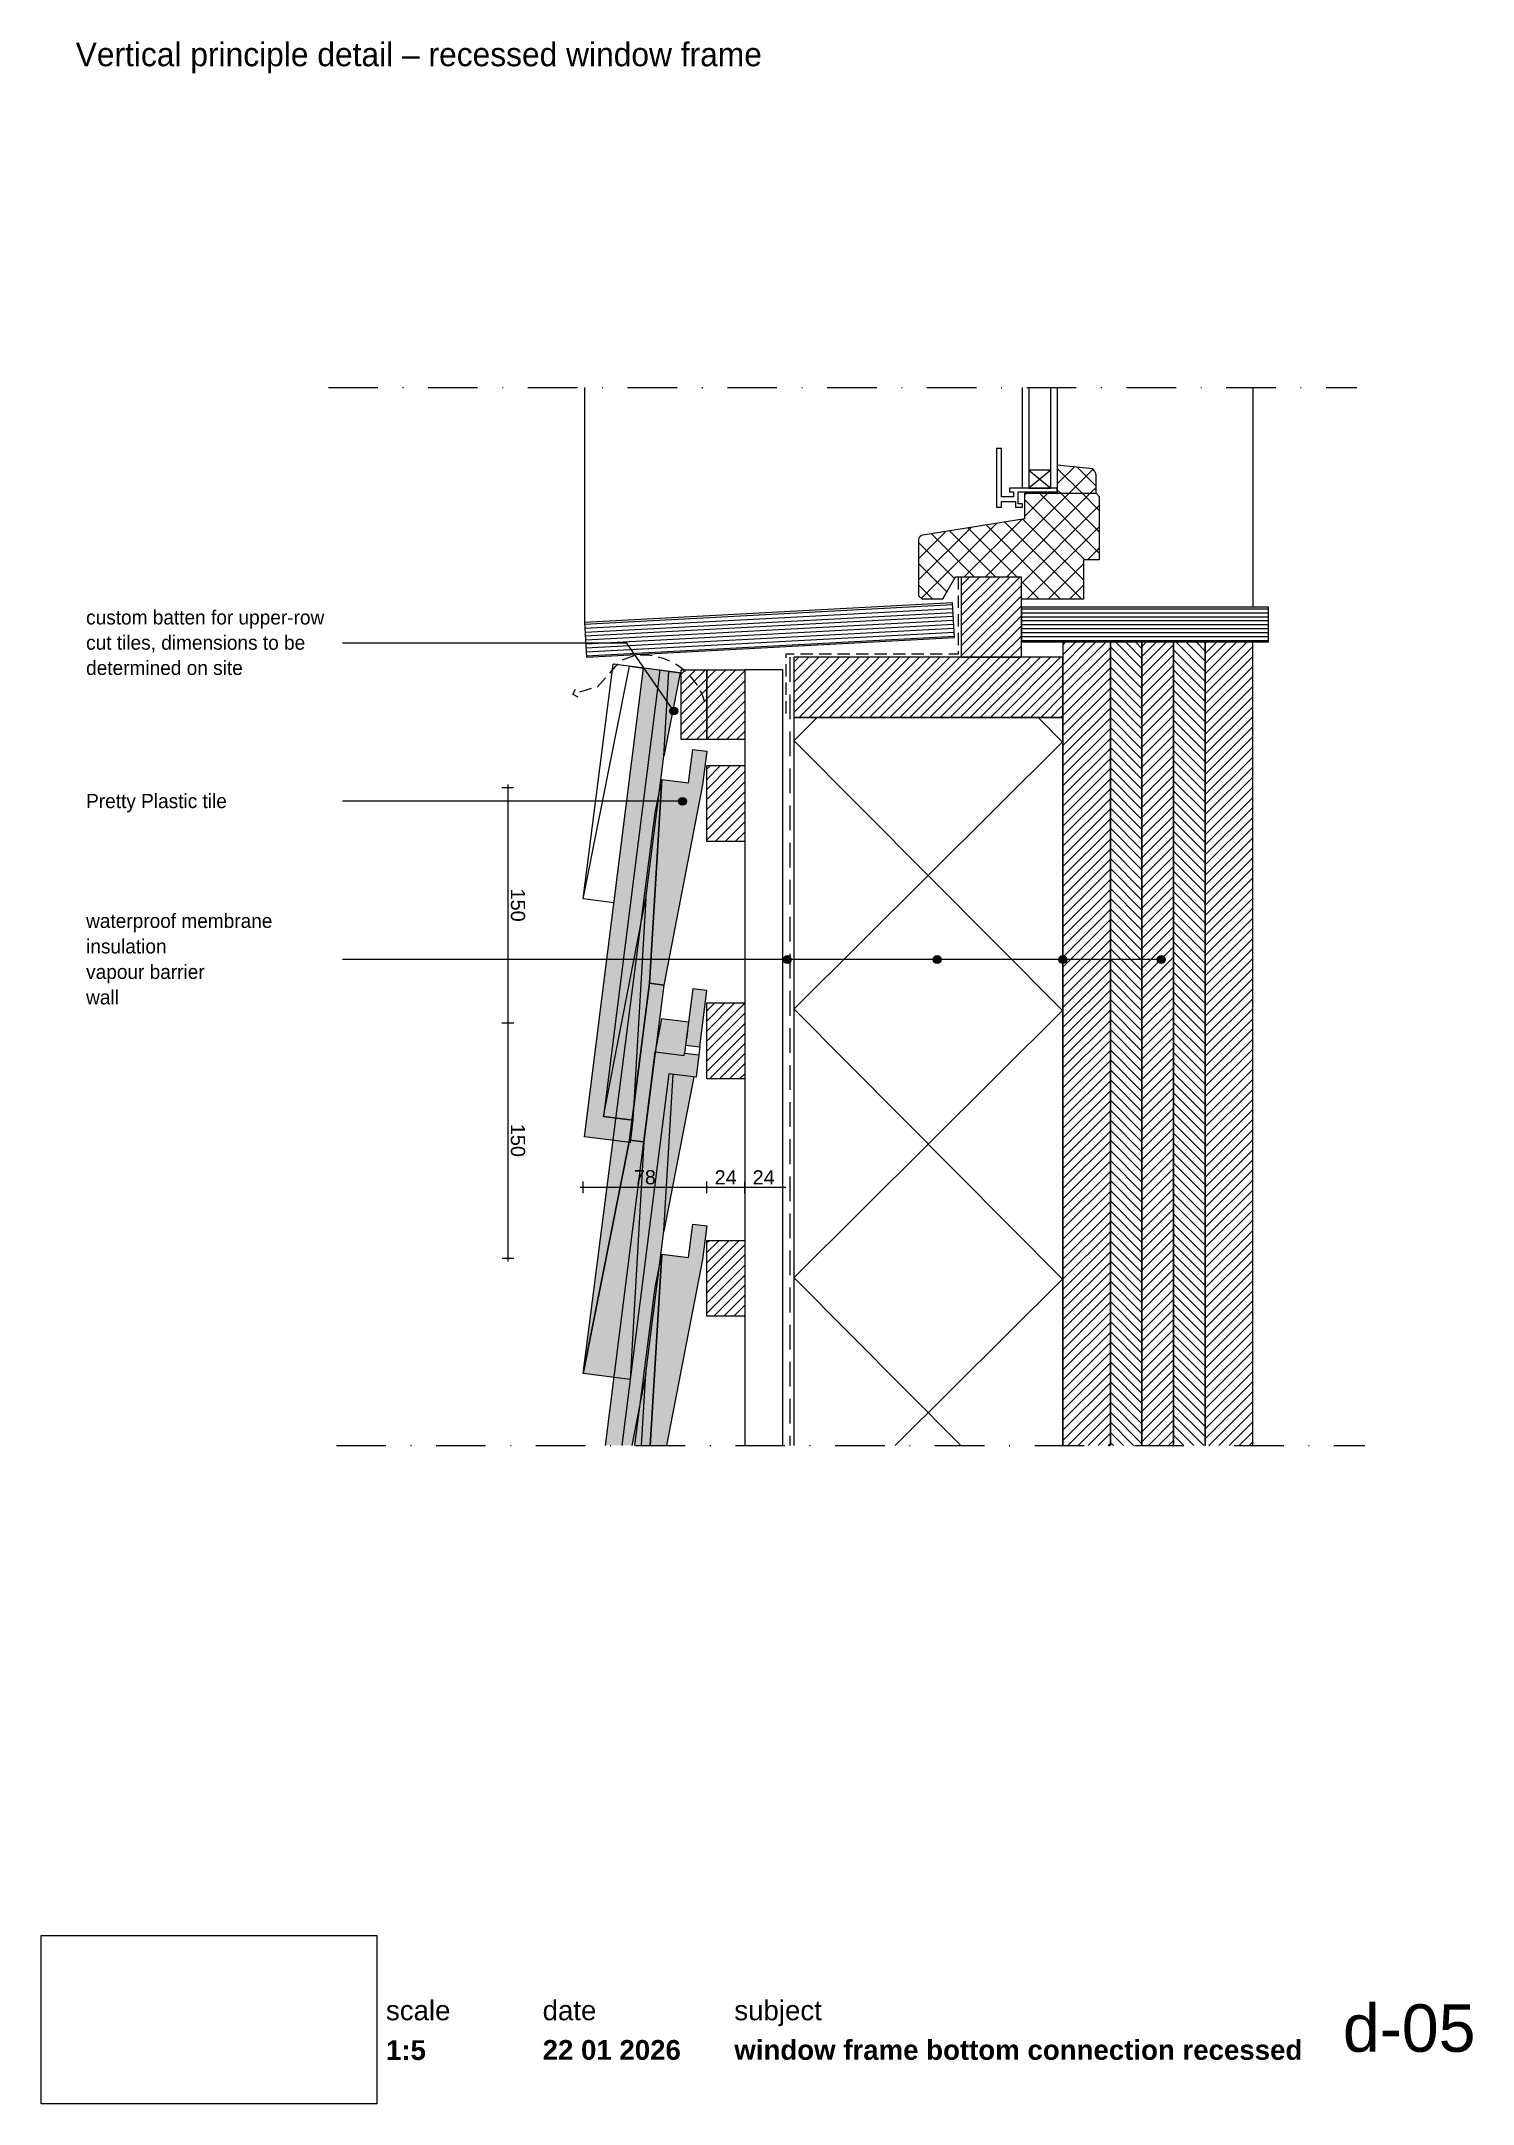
# Paper-space layout 'd-05 window frame bottom connection recessed' of a CAD drawing. Header units: millimetres. Extents: x 14 to 195, y 11 to 272.
import ezdxf
from ezdxf.xclip import XClip

# ---------------------------------------------------------------- set-up
doc = ezdxf.new("R2010")
doc.units = ezdxf.units.MM
doc.header["$MEASUREMENT"] = 0
doc.header["$XCLIPFRAME"] = 0
for name, pattern in [('B0302', [12.51, 6.26, -3.125, 0, -3.125]), ('B0701', [2.3412, 1.56, -0.7812]), ('B0703', [4.687, 3.125, -1.562]), ('Wipeout_Contour', [1000, 0, -1000])]:
    doc.linetypes.add(name, pattern=pattern)
for name, color, linetype in [('#01', 7, 'Continuous'), ('00 tegels', 7, 'Continuous'), ('Dim - 1_50_100', 7, 'Continuous'), ('Info - 1_50_100', 7, 'Continuous'), ('Info - 1_5_10', 7, 'Continuous'), ('Info - Nederlands', 7, 'Continuous')]:
    doc.layers.add(name, color=color, linetype=linetype)
doc.styles.add('GENERATED_STYLE_1', font='HelveticaNeue.ttc')
doc.styles.add('GENERATED_STYLE_2', font='HelveticaNeue.ttc')
doc.styles.add('GENERATED_STYLE_3', font='Helvetica.ttc')
doc.styles.add('GENERATED_STYLE_4', font='')
doc.styles.get('GENERATED_STYLE_4').set_extended_font_data('Work Sans')
picture_1 = doc.add_image_def('image1.png', size_in_pixel=(317, 159))
pattern_1 = [(45, (-1318.6347, 23.3467), (-1.343503, 1.343503), []), (135, (-1318.6347, 23.3467), (1.343503, 1.343503), [])]
pattern_2 = [(45, (-1318.63465, 23.3467), (-0.6363961, 0.6363961), [])]
pattern_3 = [(315, (-1318.63465, 23.3467), (0.6363961, 0.6363961), [])]

# ---------------------------------------------------------------- blocks, each defined once
blk = doc.blocks.new('Drawing_1_1', base_point=(-200, 60))
at = {"color": 2, "linetype": 'Continuous', "lineweight": 0}
for s, insert, char_height, attachment_point, style in [('\\A1;{\\pql;\\fHelvetica Neue|b0|i0|c0|p0;\\W1.000000;date}', (77.08, 24.14), 2.5, 1, 'GENERATED_STYLE_1'), ('\\A1;{\\pql;\\fHelvetica Neue|b0|i0|c0|p0;\\W1.000000;subject}', (101.31, 24.14), 2.5, 1, 'GENERATED_STYLE_1'), ('\\A1;{\\pqr;\\fHelvetica Neue|b0|i0|c0|p0;\\W1.000000;d-05}', (195, 23.65), 6, 3, 'GENERATED_STYLE_1'), ('\\A1;{\\pql;\\fHelvetica Neue|b1|i0|c0|p0;\\W1.000000;1:5}', (57.28, 19.12), 2.5, 1, 'GENERATED_STYLE_2'), ('\\A1;{\\pql;\\fHelvetica Neue|b1|i0|c0|p0;\\W1.000000;22 01 2026}', (77.08, 19.14), 2.5, 1, 'GENERATED_STYLE_2'), ('\\A1;{\\pql;\\fHelvetica Neue|b1|i0|c0|p0;\\W1.000000;window frame bottom connection recessed}', (101.31, 19.14), 2.5, 1, 'GENERATED_STYLE_2')]:
    blk.add_mtext(s, dxfattribs=dict(at, insert=insert, char_height=char_height, attachment_point=attachment_point, style=style))
at = {"color": 254, "linetype": 'Wipeout_Contour', "lineweight": 0, "ltscale": 174.062972}
blk.add_wipeout([(13.71, 11.09), (56.11, 11.09), (56.11, 32.35), (13.71, 32.35)], dxfattribs=at)
at = {"color": 2, "linetype": 'Continuous', "lineweight": 0, "insert": (57.28, 24.14), "char_height": 2.5, "attachment_point": 1, "style": 'GENERATED_STYLE_1'}
blk.add_mtext('\\A1;{\\pql;\\fHelvetica Neue|b0|i0|c0|p0;\\W1.000000;scale}', dxfattribs=at)
at = {"color": 9, "lineweight": 0}
image = blk.add_image(picture_1, insert=(13.71, 11.09), size_in_units=(42.4, 21.27), dxfattribs=at)
image.set_boundary_path([(-0.5, -0.5), (316.5, 158.5)])
blk = doc.blocks.new('Drawing_2_1', base_point=(-1318.63, 23.35))
at = {"layer": '#01', "linetype": 'Continuous', "lineweight": 0, "true_color": 0x000000}
for points in [[(93.17, 187.13), (93.2, 186.94), (93.31, 186.78), (93.47, 186.67), (93.67, 186.63), (93.86, 186.67), (94.02, 186.78), (94.13, 186.94), (94.17, 187.13), (94.13, 187.32), (94.02, 187.48), (93.86, 187.59), (93.67, 187.63), (93.47, 187.59), (93.31, 187.48), (93.2, 187.32)], [(94.26, 175.71), (94.29, 175.52), (94.4, 175.36), (94.57, 175.25), (94.76, 175.21), (94.95, 175.25), (95.11, 175.36), (95.22, 175.52), (95.26, 175.71), (95.22, 175.9), (95.11, 176.06), (94.95, 176.17), (94.76, 176.21), (94.57, 176.17), (94.4, 176.06), (94.29, 175.9)], [(107.51, 155.71), (107.55, 155.52), (107.66, 155.36), (107.82, 155.25), (108.01, 155.21), (108.2, 155.25), (108.36, 155.36), (108.47, 155.52), (108.51, 155.71), (108.47, 155.9), (108.36, 156.06), (108.2, 156.17), (108.01, 156.21), (107.82, 156.17), (107.66, 156.06), (107.55, 155.9)], [(126.45, 155.71), (126.48, 155.52), (126.59, 155.36), (126.75, 155.25), (126.95, 155.21), (127.14, 155.25), (127.3, 155.36), (127.41, 155.52), (127.45, 155.71), (127.41, 155.9), (127.3, 156.06), (127.14, 156.17), (126.95, 156.21), (126.75, 156.17), (126.59, 156.06), (126.48, 155.9)], [(142.34, 155.71), (142.38, 155.52), (142.48, 155.36), (142.65, 155.25), (142.84, 155.21), (143.03, 155.25), (143.19, 155.36), (143.3, 155.52), (143.34, 155.71), (143.3, 155.9), (143.19, 156.06), (143.03, 156.17), (142.84, 156.21), (142.65, 156.17), (142.48, 156.06), (142.38, 155.9)], [(154.78, 155.71), (154.82, 155.52), (154.92, 155.36), (155.09, 155.25), (155.28, 155.21), (155.47, 155.25), (155.63, 155.36), (155.74, 155.52), (155.78, 155.71), (155.74, 155.9), (155.63, 156.06), (155.47, 156.17), (155.28, 156.21), (155.09, 156.17), (154.92, 156.06), (154.82, 155.9)]]:
    blk.add_hatch(color=18, dxfattribs=at).paths.add_polyline_path(points)
at = {"layer": '00 tegels', "linetype": 'Continuous', "lineweight": 0, "true_color": 0xe4e7e8}
for points in [[(89.85, 192.55), (82.38, 133.31), (88.14, 132.59), (88.49, 135.39), (84.79, 135.86), (91.9, 192.29)], [(97.84, 151.78), (96.05, 152.01), (95.15, 144.88), (96.94, 144.66)], [(91.3, 144.05), (85.03, 94.3), (87.11, 94.3), (93.04, 141.27), (96.47, 140.84), (96.82, 143.66), (95.03, 143.89), (94.99, 143.59)]]:
    blk.add_hatch(color=254, dxfattribs=at).paths.add_polyline_path(points)
at = {"layer": '00 tegels', "linetype": 'Continuous', "lineweight": 0, "true_color": 0xffffff}
for points in [[(88.49, 135.39), (90.14, 163.41), (92.53, 182), (94.46, 191.97), (91.9, 192.29), (84.79, 135.86)], [(88.14, 102.63), (89.88, 132.65), (92.39, 152.49), (97.31, 177.8), (97.85, 182.04), (96.05, 182.26), (95.52, 178.06), (92.13, 178.48), (91.29, 174.26), (82.21, 103.38)], [(88.73, 94.3), (92.74, 94.3), (97.31, 117.8), (97.85, 122.04), (96.05, 122.26), (95.52, 118.06), (92.13, 118.48), (91.29, 114.26)]]:
    blk.add_hatch(color=7, dxfattribs=at).paths.add_polyline_path(points)
at = {"layer": 'Info - 1_50_100', "linetype": 'Continuous', "lineweight": 0, "true_color": 0x000000}
h = blk.add_hatch(dxfattribs=at)
h.set_pattern_fill('310_Naaldhout__01__0001', color=18, style=0, pattern_type=2)
h.set_pattern_definition(pattern_2)
h.paths.add_polyline_path([(137.6, 204.05), (130, 204.05), (130, 193.92), (137.6, 193.92), (137.6, 201.25)])
h = blk.add_hatch(dxfattribs=at)
h.set_pattern_fill('325_Houtachtig_plaatmate_E0', color=18, style=0, pattern_type=2)
h.set_pattern_definition([(3.05803, (199.1372, 202.34393), (-0.0266737, 0.499288), [])])
h.paths.add_polyline_path([(129.13, 196.4), (128.9, 200.79), (82.38, 198.31), (82.62, 193.92)])
h = blk.add_hatch(dxfattribs=at)
h.set_pattern_fill('325_Houtachtig_plaatmate_E0', color=18, style=0, pattern_type=2)
h.set_pattern_definition([(0, (275.15334, 198.0472), (0, 0.5), [])])
h.paths.add_polyline_path([(168.84, 195.85), (168.84, 200.25), (137.6, 200.25), (137.6, 195.85)])
h = blk.add_hatch(dxfattribs=at)
h.set_pattern_fill('310_Naaldhout__01__0001', color=18, style=0, pattern_type=2)
h.set_pattern_definition(pattern_2)
h.paths.add_polyline_path([(148.84, 195.85), (142.84, 195.85), (142.84, 94.3), (148.84, 94.3)])
h = blk.add_hatch(dxfattribs=at)
h.set_pattern_fill('310_Naaldhout__02__0001', color=18, style=0, pattern_type=2)
h.set_pattern_definition(pattern_3)
h.paths.add_polyline_path([(152.84, 195.85), (148.84, 195.85), (148.84, 94.3), (152.84, 94.3)])
h = blk.add_hatch(dxfattribs=at)
h.set_pattern_fill('310_Naaldhout__01__0001', color=18, style=0, pattern_type=2)
h.set_pattern_definition(pattern_2)
h.paths.add_polyline_path([(156.84, 195.85), (152.84, 195.85), (152.84, 94.3), (156.84, 94.3)])
h = blk.add_hatch(dxfattribs=at)
h.set_pattern_fill('310_Naaldhout__02__0001', color=18, style=0, pattern_type=2)
h.set_pattern_definition(pattern_3)
h.paths.add_polyline_path([(160.84, 195.85), (156.84, 195.85), (156.84, 94.3), (160.84, 94.3)])
h = blk.add_hatch(dxfattribs=at)
h.set_pattern_fill('310_Naaldhout__01__0001', color=18, style=0, pattern_type=2)
h.set_pattern_definition(pattern_2)
h.paths.add_polyline_path([(166.84, 195.85), (160.84, 195.85), (160.84, 94.3), (166.84, 94.3)])
h = blk.add_hatch(dxfattribs=at)
h.set_pattern_fill('310_Naaldhout__01__0001', color=18, style=0, pattern_type=2)
h.set_pattern_definition(pattern_2)
h.paths.add_polyline_path([(108.84, 193.92), (108.84, 186.32), (142.84, 186.32), (142.84, 193.92)])
h = blk.add_hatch(dxfattribs=at)
h.set_pattern_fill('415_Isolatie_ruit_0001', color=18, style=0, pattern_type=2)
h.set_pattern_definition([(314.848, (108.837, 81.55), (16.9703, 16.8807), []), (224.848, (108.837, 81.55), (-16.9703, 17.0605), [])])
h.paths.add_polyline_path([(142.84, 186.32), (108.84, 186.32), (108.84, 94.3), (142.84, 94.3)])
at = {"layer": 'Info - 1_5_10', "linetype": 'Continuous', "lineweight": 0, "true_color": 0x99a3a6}
h = blk.add_hatch(dxfattribs=at)
h.set_pattern_fill('305_Loofhout__02__0001', color=253, style=0, pattern_type=2)
h.set_pattern_definition(pattern_1)
h.paths.add_polyline_path([(142.12, 214.65), (147.04, 214.65), (147.04, 216.62, 0.246914), (146.61, 217.72), (142.12, 218.19)])
h = blk.add_hatch(dxfattribs=at)
h.set_pattern_fill('305_Loofhout__02__0001', color=253, style=0, pattern_type=2)
h.set_pattern_definition(pattern_1)
h.paths.add_polyline_path([(124.64, 208.8), (124.64, 201.65), (125.04, 201.25), (127.64, 201.25), (129.24, 204.05), (137.6, 204.05), (137.6, 201.25), (145.44, 201.25), (145.44, 206.25), (147.44, 206.25), (147.44, 214.25), (147.04, 214.65), (138.04, 214.65), (138.04, 211.45), (125.12, 209.38, 0.340988)])
h = blk.add_hatch(dxfattribs=at)
h.set_pattern_fill('310_Naaldhout__01__0001', color=253, style=0, pattern_type=2)
h.set_pattern_definition(pattern_2)
h.paths.add_polyline_path([(94.6, 192.33), (94.6, 183.52), (97.84, 183.52), (97.84, 192.33)])
h = blk.add_hatch(dxfattribs=at)
h.set_pattern_fill('310_Naaldhout__01__0001', color=253, style=0, pattern_type=2)
h.set_pattern_definition(pattern_2)
h.paths.add_polyline_path([(97.84, 192.33), (97.84, 183.52), (102.64, 183.52), (102.64, 192.33)])
h = blk.add_hatch(dxfattribs=at)
h.set_pattern_fill('310_Naaldhout__01__0001', color=253, style=0, pattern_type=2)
h.set_pattern_definition(pattern_2)
h.paths.add_polyline_path([(97.84, 180.22), (97.84, 170.62), (102.64, 170.62), (102.64, 180.22)])
h = blk.add_hatch(dxfattribs=at)
h.set_pattern_fill('310_Naaldhout__01__0001', color=253, style=0, pattern_type=2)
h.set_pattern_definition(pattern_2)
h.paths.add_polyline_path([(97.84, 150.22), (97.84, 140.62), (102.64, 140.62), (102.64, 150.22)])
at = {"layer": 'Info - 1_5_10', "linetype": 'Continuous', "lineweight": 0, "true_color": 0xe9ebeb}
for points in [[(92.11, 148.22), (91.3, 144.05), (94.99, 143.59), (95.52, 147.79)], [(92.79, 141.3), (87.04, 94.3), (89.6, 94.3), (90.14, 103.39), (92.41, 121.4), (96.2, 140.87)]]:
    blk.add_hatch(color=254, dxfattribs=at).paths.add_polyline_path(points)
at = {"layer": 'Info - 1_5_10', "linetype": 'Continuous', "lineweight": 0, "true_color": 0x99a3a6}
h = blk.add_hatch(dxfattribs=at)
h.set_pattern_fill('310_Naaldhout__01__0001', color=253, style=0, pattern_type=2)
h.set_pattern_definition(pattern_2)
h.paths.add_polyline_path([(97.84, 120.22), (97.84, 110.62), (102.64, 110.62), (102.64, 120.22)])
at = {"layer": '#01', "color": 9, "linetype": 'Continuous', "lineweight": 0}
for p, q in [((82.38, 228.02), (82.38, 198.31)), ((166.84, 228.02), (166.84, 200.25)), ((138.52, 217.57), (141.32, 215.31)), ((141.32, 217.57), (138.52, 215.31)), ((94.26, 175.71), (51.8, 175.71)), ((142.34, 155.71), (51.8, 155.71)), ((107.51, 155.71), (51.8, 155.71)), ((154.78, 155.71), (64.24, 155.71)), ((126.45, 155.71), (68.62, 155.71)), ((95.15, 144.88), (95.03, 143.89)), ((96.94, 144.66), (96.82, 143.66))]:
    blk.add_line(p, q, dxfattribs=at)
at = {"layer": '#01', "color": 9, "linetype": 'Continuous', "lineweight": 0, "flags": 128}
blk.add_lwpolyline([(93.38, 187.54), (87.74, 195.71), (51.8, 195.71)], dxfattribs=at)
at = {"layer": '#01', "color": 4, "linetype": 'Continuous', "lineweight": 0, "flags": 128}
blk.add_lwpolyline([(166.84, 94.3), (166.84, 195.85), (142.84, 195.85), (142.84, 94.3)], dxfattribs=at)
at = {"layer": '#01', "color": 9, "linetype": 'Continuous', "lineweight": 0, "true_color": 0xbbc1c4, "flags": 128}
for points in [[(86.09, 162.88), (82.21, 163.38), (86.01, 193.04)], [(94.46, 191.97), (86.01, 193.04)], [(82.21, 163.38), (88.07, 192.78), (89.85, 192.55), (89.88, 192.55)]]:
    blk.add_lwpolyline(points, dxfattribs=at)
at = {"layer": '#01', "color": 1, "linetype": 'Continuous', "lineweight": 0}
for centre in [(93.67, 187.13), (94.76, 175.71), (108.01, 155.71), (126.95, 155.71), (142.84, 155.71), (155.28, 155.71)]:
    blk.add_circle(centre, 0.5, dxfattribs=at)
at = {"layer": '00 tegels', "color": 2, "linetype": 'Continuous', "lineweight": 0}
for p, q in [((82.38, 133.31), (89.85, 192.55)), ((91.9, 192.29), (84.79, 135.86)), ((91.9, 192.29), (89.85, 192.55)), ((84.79, 135.86), (88.49, 135.39)), ((88.14, 132.59), (82.38, 133.31)), ((88.49, 135.39), (88.14, 132.59))]:
    blk.add_line(p, q, dxfattribs=at)
at = {"layer": '00 tegels', "color": 9, "linetype": 'Continuous', "lineweight": 0}
for p, q in [((92.01, 192.28), (94.46, 191.97)), ((92.41, 181.41), (93.04, 192.15)), ((94.46, 191.97), (92.41, 181.41)), ((90.14, 163.41), (92.41, 181.41)), ((84.79, 135.86), (90.14, 163.41)), ((90.14, 163.41), (88.49, 135.39)), ((88.49, 135.39), (84.79, 135.86))]:
    blk.add_line(p, q, dxfattribs=at)
at = {"layer": '00 tegels', "color": 253, "linetype": 'Continuous', "lineweight": 0, "true_color": 0x99a3a6}
for p, q in [((95.52, 178.06), (96.05, 182.26)), ((96.05, 182.26), (97.85, 182.04)), ((97.85, 182.04), (97.31, 177.8)), ((90.59, 152.72), (92.13, 178.48)), ((92.13, 178.48), (90.59, 152.72)), ((91.29, 174.26), (92.13, 178.48)), ((92.13, 178.48), (95.52, 178.06)), ((97.31, 177.8), (92.39, 152.49)), ((82.21, 103.38), (91.29, 174.26)), ((88.08, 132.87), (90.59, 152.72)), ((90.59, 152.72), (88.08, 132.87)), ((92.39, 152.49), (89.88, 132.65)), ((92.39, 152.49), (90.59, 152.72)), ((90.59, 152.72), (92.39, 152.49)), ((82.21, 103.38), (88.08, 132.87)), ((88.08, 132.87), (82.21, 103.38)), ((89.88, 132.65), (88.08, 132.87)), ((88.08, 132.87), (89.88, 132.65)), ((89.88, 132.65), (88.14, 102.63)), ((95.52, 118.06), (96.05, 122.26)), ((96.05, 122.26), (97.85, 122.04)), ((97.85, 122.04), (97.31, 117.8)), ((90.68, 94.3), (92.13, 118.48)), ((92.13, 118.48), (90.68, 94.3)), ((91.29, 114.26), (92.13, 118.48)), ((92.13, 118.48), (95.52, 118.06)), ((97.31, 117.8), (92.74, 94.3)), ((88.73, 94.3), (91.29, 114.26)), ((88.14, 102.63), (82.21, 103.38))]:
    blk.add_line(p, q, dxfattribs=at)
at = {"layer": '00 tegels', "color": 2, "linetype": 'Continuous', "lineweight": 0, "flags": 128}
blk.add_lwpolyline([(97.84, 151.78), (96.05, 152.01), (95.15, 144.88), (96.94, 144.66)], close=True, dxfattribs=at)
at = {"layer": '00 tegels', "color": 9, "linetype": 'Continuous', "lineweight": 0, "flags": 128}
for points in [[(95.52, 147.79), (92.11, 148.22), (91.3, 144.05)], [(95.38, 146.67), (95.25, 145.67)], [(96.2, 140.87), (92.41, 121.4), (93.58, 141.2)], [(90.14, 103.39), (92.41, 121.4)], [(89.6, 94.3), (90.14, 103.39), (88.37, 94.3)]]:
    blk.add_lwpolyline(points, dxfattribs=at)
at = {"layer": '00 tegels', "color": 2, "linetype": 'Continuous', "lineweight": 0, "flags": 128}
blk.add_lwpolyline([(85.03, 94.3), (91.3, 144.05), (94.99, 143.59), (95.03, 143.89), (96.82, 143.66), (96.47, 140.84), (93.04, 141.27), (87.11, 94.3)], dxfattribs=at)
at = {"layer": 'Dim - 1_50_100', "color": 1, "linetype": 'Continuous', "lineweight": 0}
for p, q in [((71.92, 177.44), (73.42, 177.44)), ((72.67, 177.84), (72.67, 177.44)), ((72.67, 177.44), (72.7, 147.7)), ((71.92, 147.7), (73.42, 147.7)), ((71.95, 147.7), (73.45, 147.7)), ((72.67, 148.1), (72.67, 147.7)), ((72.67, 147.7), (72.7, 117.96)), ((72.7, 147.7), (72.7, 147.3)), ((81.81, 126.92), (82.21, 126.92)), ((82.21, 126.17), (82.21, 127.67)), ((82.21, 126.92), (97.84, 126.92)), ((97.84, 126.17), (97.84, 127.67)), ((97.84, 126.92), (102.64, 126.92)), ((102.64, 126.17), (102.64, 127.67)), ((102.64, 126.92), (107.44, 126.92)), ((107.44, 126.17), (107.44, 127.67)), ((107.44, 126.92), (107.84, 126.92)), ((71.95, 117.96), (73.45, 117.96)), ((72.7, 117.96), (72.7, 117.56))]:
    blk.add_line(p, q, dxfattribs=at)
at = {"layer": 'Info - 1_50_100', "color": 3, "linetype": 'B0703', "lineweight": 0}
blk.add_line((108.32, 193.92), (108.32, 94.3), dxfattribs=at)
at = {"layer": 'Info - 1_50_100', "color": 9, "linetype": 'Continuous', "lineweight": 0}
for q in [(81.25, 189.89), (81.53, 188.93)]:
    blk.add_line((80.91, 189.27), q, dxfattribs=at)
at = {"layer": 'Info - 1_50_100', "color": 2, "linetype": 'B0701', "lineweight": 0, "flags": 128}
blk.add_lwpolyline([(129.6, 204.05), (129.6, 194.32), (107.81, 194.32), (107.81, 186.32)], dxfattribs=at)
at = {"layer": 'Info - 1_50_100', "color": 9, "linetype": 'Continuous', "lineweight": 0, "flags": 128}
for points in [[(137.6, 204.05), (130, 204.05), (130, 193.92), (137.6, 193.92), (137.6, 201.25)], [(129.13, 196.4), (128.9, 200.79), (82.38, 198.31), (82.62, 193.92)], [(168.84, 195.85), (168.84, 200.25), (137.6, 200.25), (137.6, 195.85)]]:
    blk.add_lwpolyline(points, close=True, dxfattribs=at)
for points in [[(148.84, 94.3), (148.84, 195.85), (142.84, 195.85), (142.84, 94.3)], [(152.84, 94.3), (152.84, 195.85), (148.84, 195.85), (148.84, 94.3)], [(156.84, 94.3), (156.84, 195.85), (152.84, 195.85), (152.84, 94.3)], [(160.84, 94.3), (160.84, 195.85), (156.84, 195.85), (156.84, 94.3)], [(166.84, 94.3), (166.84, 195.85), (160.84, 195.85), (160.84, 94.3)], [(107.44, 94.3), (107.44, 192.33), (102.64, 192.33), (102.64, 94.3)]]:
    blk.add_lwpolyline(points, dxfattribs=at)
at = {"layer": 'Info - 1_50_100', "color": 9, "linetype": 'B0701', "lineweight": 0, "flags": 128}
blk.add_lwpolyline([(97.84, 183.57), (97.84, 187.07, 0.414214), (88.62, 194.11), (86.9, 193.47), (84.01, 190.18), (80.91, 189.27)], format="xyb", dxfattribs=at)
at = {"layer": 'Info - 1_50_100', "color": 2, "linetype": 'Continuous', "lineweight": 0, "flags": 128}
blk.add_lwpolyline([(108.84, 193.92), (108.84, 186.32), (142.84, 186.32), (142.84, 193.92)], close=True, dxfattribs=at)
at = {"layer": 'Info - 1_50_100', "color": 1, "linetype": 'Continuous', "lineweight": 0, "flags": 128}
blk.add_lwpolyline([(142.84, 94.3), (142.84, 186.32), (108.84, 186.32), (108.84, 94.3)], dxfattribs=at)
at = {"layer": 'Info - 1_5_10', "color": 9, "linetype": 'Continuous', "lineweight": 0, "flags": 128}
for points in [[(138.52, 228.02), (138.52, 215.31), (137.72, 215.31), (137.72, 228.02)], [(142.12, 228.02), (142.12, 215.31), (141.32, 215.31), (141.32, 228.02)]]:
    blk.add_lwpolyline(points, dxfattribs=at)
blk.add_lwpolyline([(137.72, 212.91), (137.72, 213.32), (137.2, 213.32), (137.2, 214.82), (142.12, 214.82), (142.12, 215.31), (136.09, 215.31), (136.09, 214.82), (136.62, 214.82), (136.62, 214.18), (135.1, 214.18), (135.1, 220.29), (134.43, 220.29), (134.43, 212.91), (135.1, 212.91), (135.1, 213.62), (136.86, 213.62), (136.86, 212.91)], close=True, dxfattribs=at)
at = {"layer": 'Info - 1_5_10', "color": 2, "linetype": 'Continuous', "lineweight": 0, "flags": 128}
blk.add_lwpolyline([(138.52, 215.31), (141.32, 215.31), (141.32, 217.57), (138.52, 217.57)], close=True, dxfattribs=at)
for points in [[(142.12, 214.65), (147.04, 214.65), (147.04, 216.62, 0.246914), (146.61, 217.72), (142.12, 218.19)], [(124.64, 208.8, -0.340988), (125.12, 209.38), (138.04, 211.45), (138.04, 214.65), (147.04, 214.65), (147.44, 214.25), (147.44, 206.25), (145.44, 206.25), (145.44, 201.25), (137.6, 201.25), (137.6, 204.05), (129.24, 204.05), (127.64, 201.25), (125.04, 201.25), (124.64, 201.65)]]:
    blk.add_lwpolyline(points, format="xyb", close=True, dxfattribs=at)
at = {"layer": 'Info - 1_5_10', "color": 1, "linetype": 'Continuous', "lineweight": 0, "flags": 128}
for points in [[(94.6, 192.33), (97.84, 192.33), (97.84, 183.52), (94.6, 183.52)], [(97.84, 192.33), (102.64, 192.33), (102.64, 183.52), (97.84, 183.52)], [(97.84, 180.22), (102.64, 180.22), (102.64, 170.62), (97.84, 170.62)], [(97.84, 150.22), (102.64, 150.22), (102.64, 140.62), (97.84, 140.62)], [(97.84, 120.22), (102.64, 120.22), (102.64, 110.62), (97.84, 110.62)]]:
    blk.add_lwpolyline(points, close=True, dxfattribs=at)
at = {"layer": 'Dim - 1_50_100', "color": 2, "linetype": 'Continuous', "lineweight": 0, "char_height": 1.8, "width": 4.2398, "attachment_point": 7, "rotation": 270.0533, "style": 'GENERATED_STYLE_3'}
for insert in [(73.04, 164.69), (73.04, 134.95)]:
    blk.add_mtext('\\A1;{\\pql;\\fHelvetica|b0|i0|c0|p0;\\W1.000000;150}', dxfattribs=dict(at, insert=insert))
at = {"layer": 'Dim - 1_50_100', "color": 2, "linetype": 'Continuous', "lineweight": 0, "char_height": 1.8, "width": 2.8266, "attachment_point": 7, "style": 'GENERATED_STYLE_3'}
for s, insert in [('\\A1;{\\pql;\\fHelvetica|b0|i0|c0|p0;\\W1.000000;78}', (88.61, 127.28)), ('\\A1;{\\pql;\\fHelvetica|b0|i0|c0|p0;\\W1.000000;24}', (98.82, 127.28)), ('\\A1;{\\pql;\\fHelvetica|b0|i0|c0|p0;\\W1.000000;24}', (103.62, 127.28))]:
    blk.add_mtext(s, dxfattribs=dict(at, insert=insert))
at = {"layer": 'Info - Nederlands', "color": 2, "linetype": 'Continuous', "lineweight": 0, "insert": (19.38, 195.76), "char_height": 1.8, "width": 30.8877, "attachment_point": 4, "line_spacing_factor": 1.063357, "style": 'GENERATED_STYLE_4'}
blk.add_mtext('\\A1;{\\pql;\\fWork Sans|b0|i0|c0|p0;\\W1.000000;custom batten for upper-row cut tiles, dimensions to be determined on site}', dxfattribs=at)
at = {"layer": 'Info - Nederlands', "color": 2, "linetype": 'Continuous', "lineweight": 0, "insert": (19.38, 175.48), "char_height": 1.8, "attachment_point": 4, "style": 'GENERATED_STYLE_4'}
blk.add_mtext('\\A1;{\\pql;\\fWork Sans|b0|i0|c0|p0;\\W1.000000;Pretty Plastic tile }', dxfattribs=at)
at = {"layer": 'Info - Nederlands', "color": 2, "linetype": 'Continuous', "lineweight": 0, "insert": (19.38, 155.76), "char_height": 1.8, "attachment_point": 4, "line_spacing_factor": 1.07353, "style": 'GENERATED_STYLE_4'}
blk.add_mtext('\\A1;{\\pql;\\fWork Sans|b0|i0|c0|p0;\\W1.000000;waterproof membrane\\P\\pql;\\fWork Sans|b0|i0|c0|p0;\\W1.000000;insulation\\P\\pql;\\fWork Sans|b0|i0|c0|p0;\\W1.000000;vapour barrier\\P\\pql;\\fWork Sans|b0|i0|c0|p0;\\W1.000000;wall}', dxfattribs=at)

psp = doc.layouts.new('d-05 window frame bottom connection recessed')

# ---------------------------------------------------------------- linework, layer by layer
at = {"layer": '#01', "color": 3, "linetype": 'B0302', "lineweight": 0}
for p, q in [((50, 228.02), (180, 228.02)), ((51.01, 94.3), (181.01, 94.3))]:
    psp.add_line(p, q, dxfattribs=at)

# ---------------------------------------------------------------- block references
at = {"color": 4, "linetype": 'Continuous', "lineweight": 0}
ref = psp.add_blockref('Drawing_2_1', (-1318.63, 23.35), dxfattribs=at)
XClip(ref).set_block_clipping_path([(12.063748611, 94.2964502716), (198.4719860943, 228.0214961829)])
ref = psp.add_blockref('Drawing_1_1', (-200, 60), dxfattribs=at)
XClip(ref).set_block_clipping_path([(-287.3178906032, -75.7273941135), (502.7286062445, 56.3449743075)])

# ---------------------------------------------------------------- texts
at = {"layer": 'Info - 1_5_10', "color": 2, "linetype": 'Continuous', "lineweight": 0, "insert": (18.06, 267.72), "char_height": 3, "attachment_point": 7, "style": 'GENERATED_STYLE_4'}
psp.add_mtext('\\A1;{\\pql;\\fWork Sans|b0|i0|c0|p0;\\W1.000000;Vertical principle detail – recessed window frame}', dxfattribs=at)

doc.saveas('drawing.dxf')
